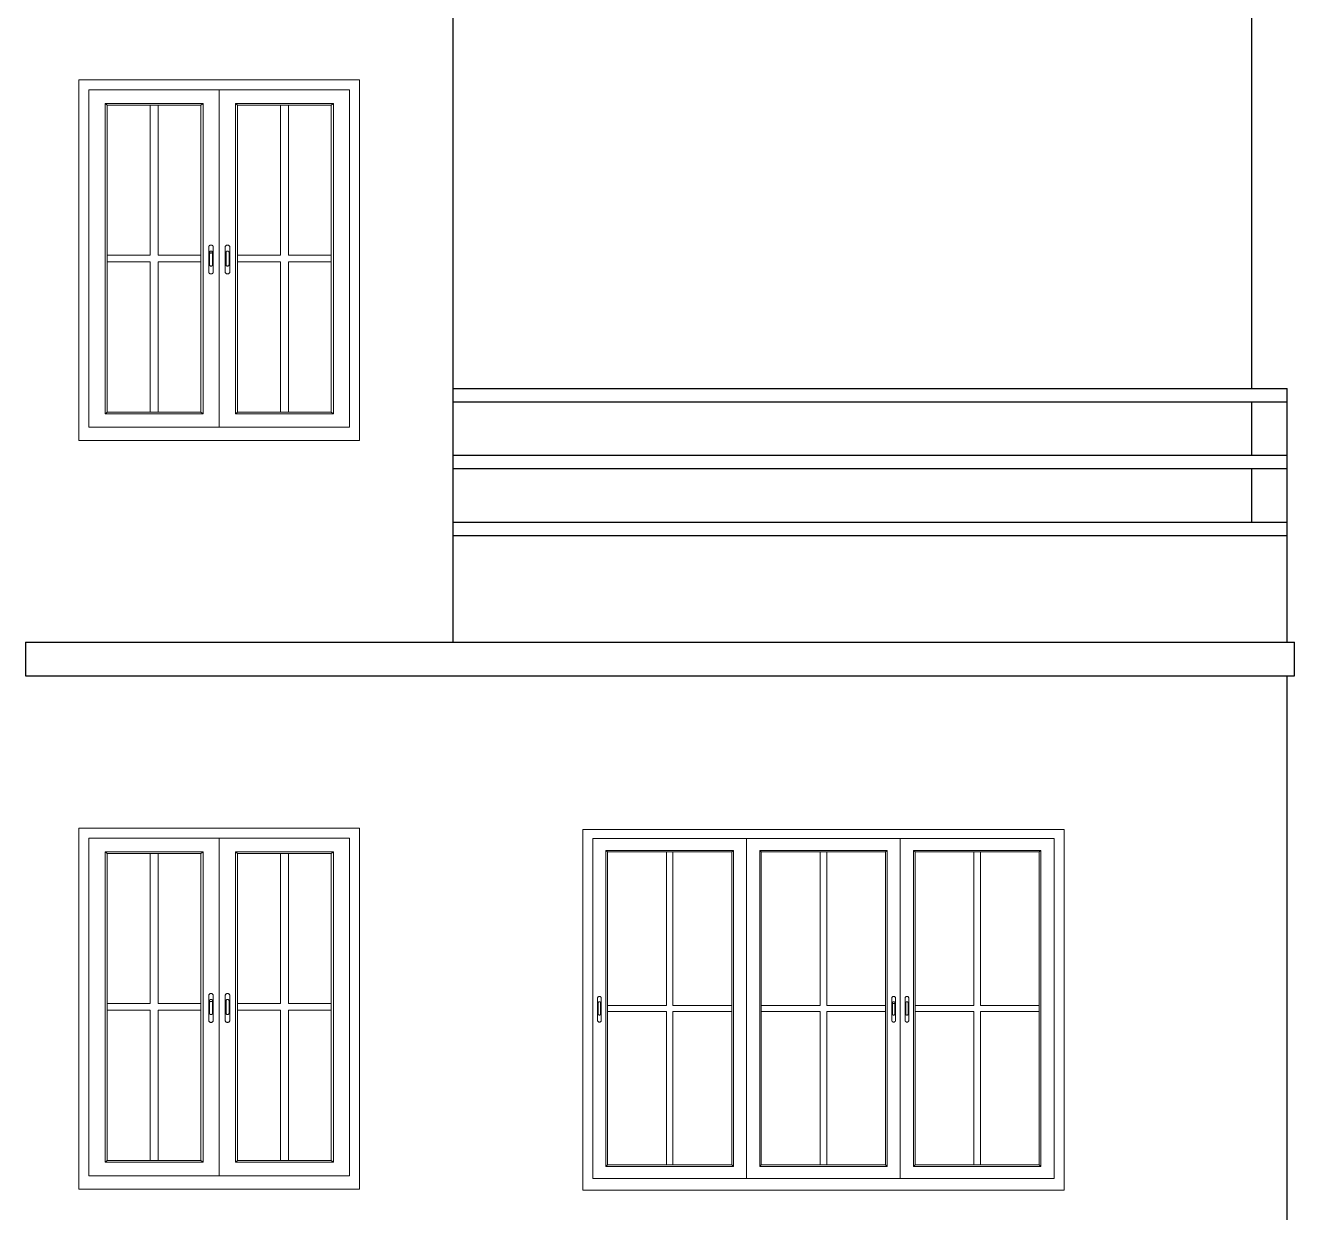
# Model space of a CAD drawing. Header units: inches. Extents: x -5142662 to -4941318, y -3361958 to -3160563.
# Drawn here: x -5005970.6 to -5005780.7, y -3262997.9 to -3262820.2 of the extents above; entities that cross this region are included whole.
import ezdxf

# ---------------------------------------------------------------- set-up
doc = ezdxf.new("R2010")
doc.units = ezdxf.units.IN
doc.header["$LTSCALE"] = 2
doc.header["$MEASUREMENT"] = 0
doc.layers.get('0').update_dxf_attribs({"linetype": 'CONTINUOUS'})
doc.layers.add('window', color=4, linetype='CONTINUOUS', lineweight=13)

msp = doc.modelspace()

# ---------------------------------------------------------------- linework, layer by layer
at = {"ltscale": 0.5}
for p, q in [((-5005906.59, -3262912.52), (-5005906.59, -3262805.52)), ((-5005787.14, -3262874.52), (-5005787.14, -3262805.52)), ((-5005906.59, -3262874.52), (-5005781.85, -3262874.52)), ((-5005781.85, -3262912.52), (-5005781.85, -3262874.52)), ((-5005906.59, -3262876.52), (-5005781.85, -3262876.52)), ((-5005787.14, -3262884.52), (-5005787.14, -3262876.52)), ((-5005906.59, -3262884.52), (-5005781.85, -3262884.52)), ((-5005906.59, -3262886.52), (-5005781.85, -3262886.52)), ((-5005787.14, -3262894.52), (-5005787.14, -3262886.52)), ((-5005906.59, -3262894.52), (-5005781.85, -3262894.52)), ((-5005906.59, -3262896.52), (-5005781.85, -3262896.52)), ((-5005970.59, -3262912.52), (-5005780.74, -3262912.52)), ((-5005970.59, -3262912.52), (-5005970.59, -3262917.52)), ((-5005780.74, -3262917.52), (-5005780.74, -3262912.52)), ((-5005970.59, -3262917.52), (-5005780.74, -3262917.52)), ((-5005781.85, -3263024.52), (-5005781.85, -3262917.52))]:
    msp.add_line(p, q, dxfattribs=at)
at = {"layer": 'window'}
for p, q in [((-5005962.59, -3262882.34), (-5005962.59, -3262828.34)), ((-5005962.59, -3262828.34), (-5005920.59, -3262828.34)), ((-5005920.59, -3262828.52), (-5005920.59, -3262828.34)), ((-5005920.59, -3262882.34), (-5005920.59, -3262828.34)), ((-5005961.09, -3262880.34), (-5005961.09, -3262829.84)), ((-5005961.09, -3262829.84), (-5005922.09, -3262829.84)), ((-5005941.59, -3262829.84), (-5005941.59, -3262880.34)), ((-5005922.09, -3262829.84), (-5005922.09, -3262880.34)), ((-5005944.02, -3262831.86), (-5005958.66, -3262831.86)), ((-5005958.66, -3262831.86), (-5005958.66, -3262878.31)), ((-5005958.35, -3262832.11), (-5005958.66, -3262831.86)), ((-5005958.35, -3262832.11), (-5005958.35, -3262878.06)), ((-5005958.35, -3262832.11), (-5005944.33, -3262832.11)), ((-5005951.95, -3262832.11), (-5005951.95, -3262854.58)), ((-5005950.73, -3262832.11), (-5005950.73, -3262854.58)), ((-5005944.33, -3262832.11), (-5005944.02, -3262831.86)), ((-5005944.33, -3262878.06), (-5005944.33, -3262832.11)), ((-5005944.02, -3262878.31), (-5005944.02, -3262831.86)), ((-5005939.16, -3262878.31), (-5005939.16, -3262831.86)), ((-5005939.16, -3262831.86), (-5005924.52, -3262831.86)), ((-5005938.85, -3262832.11), (-5005939.16, -3262831.86)), ((-5005938.85, -3262878.06), (-5005938.85, -3262832.11)), ((-5005924.83, -3262832.11), (-5005938.85, -3262832.11)), ((-5005932.45, -3262832.11), (-5005932.45, -3262854.58)), ((-5005931.23, -3262832.11), (-5005931.23, -3262854.58)), ((-5005924.83, -3262832.11), (-5005924.52, -3262831.86)), ((-5005924.83, -3262832.11), (-5005924.83, -3262878.06)), ((-5005924.52, -3262831.86), (-5005924.52, -3262878.31)), ((-5005943.15, -3262853.29), (-5005943.16, -3262853.32)), ((-5005943.16, -3262853.32), (-5005943.16, -3262857.14)), ((-5005943.14, -3262853.25), (-5005943.15, -3262853.29)), ((-5005943.12, -3262853.21), (-5005943.14, -3262853.25)), ((-5005943.1, -3262853.18), (-5005943.12, -3262853.21)), ((-5005943.06, -3262853.15), (-5005943.1, -3262853.18)), ((-5005943.02, -3262853.12), (-5005943.06, -3262853.15)), ((-5005942.98, -3262853.1), (-5005943.02, -3262853.12)), ((-5005943.02, -3262854.06), (-5005943.01, -3262854.03)), ((-5005943.01, -3262854.03), (-5005942.98, -3262854.01)), ((-5005942.93, -3262853.09), (-5005942.98, -3262853.1)), ((-5005942.98, -3262854.01), (-5005942.96, -3262854)), ((-5005942.96, -3262854), (-5005942.93, -3262853.98)), ((-5005942.88, -3262853.08), (-5005942.93, -3262853.09)), ((-5005942.93, -3262853.98), (-5005942.89, -3262853.97)), ((-5005942.89, -3262853.97), (-5005942.86, -3262853.97)), ((-5005942.82, -3262853.08), (-5005942.88, -3262853.08)), ((-5005942.86, -3262853.97), (-5005942.82, -3262853.97)), ((-5005942.77, -3262853.08), (-5005942.82, -3262853.08)), ((-5005942.82, -3262853.97), (-5005942.79, -3262853.97)), ((-5005942.79, -3262853.97), (-5005942.75, -3262853.97)), ((-5005942.72, -3262853.09), (-5005942.77, -3262853.08)), ((-5005942.75, -3262853.97), (-5005942.72, -3262853.98)), ((-5005942.67, -3262853.1), (-5005942.72, -3262853.09)), ((-5005942.72, -3262853.98), (-5005942.69, -3262854)), ((-5005942.69, -3262854), (-5005942.67, -3262854.01)), ((-5005942.63, -3262853.12), (-5005942.67, -3262853.1)), ((-5005942.67, -3262854.01), (-5005942.64, -3262854.03)), ((-5005942.64, -3262854.03), (-5005942.62, -3262854.06)), ((-5005942.59, -3262853.15), (-5005942.63, -3262853.12)), ((-5005942.55, -3262853.18), (-5005942.59, -3262853.15)), ((-5005942.53, -3262853.21), (-5005942.55, -3262853.18)), ((-5005942.51, -3262853.25), (-5005942.53, -3262853.21)), ((-5005942.49, -3262853.29), (-5005942.51, -3262853.25)), ((-5005942.49, -3262853.32), (-5005942.51, -3262853.25)), ((-5005942.49, -3262853.32), (-5005942.49, -3262853.29)), ((-5005942.49, -3262857.14), (-5005942.49, -3262853.32)), ((-5005940.69, -3262853.29), (-5005940.68, -3262853.25)), ((-5005940.69, -3262853.32), (-5005940.68, -3262853.25)), ((-5005940.69, -3262853.32), (-5005940.69, -3262853.29)), ((-5005940.69, -3262857.14), (-5005940.69, -3262853.32)), ((-5005940.68, -3262853.25), (-5005940.66, -3262853.21)), ((-5005940.66, -3262853.21), (-5005940.63, -3262853.18)), ((-5005940.59, -3262853.15), (-5005940.63, -3262853.18)), ((-5005940.55, -3262853.12), (-5005940.59, -3262853.15)), ((-5005940.54, -3262854.03), (-5005940.56, -3262854.06)), ((-5005940.55, -3262853.12), (-5005940.51, -3262853.1)), ((-5005940.52, -3262854.01), (-5005940.54, -3262854.03)), ((-5005940.49, -3262854), (-5005940.52, -3262854.01)), ((-5005940.46, -3262853.09), (-5005940.51, -3262853.1)), ((-5005940.46, -3262853.98), (-5005940.49, -3262854)), ((-5005940.41, -3262853.08), (-5005940.46, -3262853.09)), ((-5005940.43, -3262853.97), (-5005940.46, -3262853.98)), ((-5005940.39, -3262853.97), (-5005940.43, -3262853.97)), ((-5005940.36, -3262853.08), (-5005940.41, -3262853.08)), ((-5005940.36, -3262853.97), (-5005940.39, -3262853.97)), ((-5005940.3, -3262853.08), (-5005940.36, -3262853.08)), ((-5005940.32, -3262853.97), (-5005940.36, -3262853.97)), ((-5005940.29, -3262853.97), (-5005940.32, -3262853.97)), ((-5005940.3, -3262853.08), (-5005940.25, -3262853.09)), ((-5005940.26, -3262853.98), (-5005940.29, -3262853.97)), ((-5005940.23, -3262854), (-5005940.26, -3262853.98)), ((-5005940.25, -3262853.09), (-5005940.21, -3262853.1)), ((-5005940.2, -3262854.01), (-5005940.23, -3262854)), ((-5005940.21, -3262853.1), (-5005940.16, -3262853.12)), ((-5005940.18, -3262854.03), (-5005940.2, -3262854.01)), ((-5005940.16, -3262854.06), (-5005940.18, -3262854.03)), ((-5005940.16, -3262853.12), (-5005940.12, -3262853.15)), ((-5005940.12, -3262853.15), (-5005940.09, -3262853.18)), ((-5005940.06, -3262853.21), (-5005940.09, -3262853.18)), ((-5005940.04, -3262853.25), (-5005940.06, -3262853.21)), ((-5005940.03, -3262853.29), (-5005940.04, -3262853.25)), ((-5005940.03, -3262853.29), (-5005940.02, -3262853.32)), ((-5005940.02, -3262853.32), (-5005940.02, -3262857.14)), ((-5005951.95, -3262854.58), (-5005958.35, -3262854.58)), ((-5005951.95, -3262855.59), (-5005958.35, -3262855.59)), ((-5005951.95, -3262855.59), (-5005951.95, -3262878.06)), ((-5005944.33, -3262854.58), (-5005950.73, -3262854.58)), ((-5005950.73, -3262855.59), (-5005950.73, -3262878.06)), ((-5005944.33, -3262855.59), (-5005950.73, -3262855.59)), ((-5005943.05, -3262854.11), (-5005943.04, -3262854.08)), ((-5005943.05, -3262854.13), (-5005943.05, -3262854.11)), ((-5005943.05, -3262854.41), (-5005943.05, -3262854.13)), ((-5005943.05, -3262854.39), (-5005943.04, -3262854.36)), ((-5005943.05, -3262854.41), (-5005943.05, -3262854.39)), ((-5005943.05, -3262856.05), (-5005943.05, -3262854.41)), ((-5005943.04, -3262854.08), (-5005943.02, -3262854.06)), ((-5005943.04, -3262854.36), (-5005943.02, -3262854.34)), ((-5005943.02, -3262854.34), (-5005943.01, -3262854.31)), ((-5005943.01, -3262854.31), (-5005942.98, -3262854.29)), ((-5005942.98, -3262854.29), (-5005942.96, -3262854.28)), ((-5005942.96, -3262854.28), (-5005942.93, -3262854.26)), ((-5005942.93, -3262854.26), (-5005942.89, -3262854.25)), ((-5005942.89, -3262854.25), (-5005942.86, -3262854.25)), ((-5005942.86, -3262854.25), (-5005942.82, -3262854.25)), ((-5005942.82, -3262854.25), (-5005942.79, -3262854.25)), ((-5005942.79, -3262854.25), (-5005942.75, -3262854.25)), ((-5005942.75, -3262854.25), (-5005942.72, -3262854.26)), ((-5005942.72, -3262854.26), (-5005942.69, -3262854.28)), ((-5005942.69, -3262854.28), (-5005942.67, -3262854.29)), ((-5005942.67, -3262854.29), (-5005942.64, -3262854.31)), ((-5005942.64, -3262854.31), (-5005942.62, -3262854.34)), ((-5005942.62, -3262854.06), (-5005942.61, -3262854.08)), ((-5005942.62, -3262854.34), (-5005942.61, -3262854.36)), ((-5005942.61, -3262854.08), (-5005942.6, -3262854.11)), ((-5005942.61, -3262854.36), (-5005942.6, -3262854.39)), ((-5005942.6, -3262854.11), (-5005942.6, -3262854.13)), ((-5005942.6, -3262856.05), (-5005942.6, -3262854.13)), ((-5005942.6, -3262854.39), (-5005942.6, -3262854.41)), ((-5005940.57, -3262854.08), (-5005940.58, -3262854.11)), ((-5005940.58, -3262854.11), (-5005940.58, -3262854.13)), ((-5005940.58, -3262854.13), (-5005940.58, -3262856.05)), ((-5005940.56, -3262854.06), (-5005940.57, -3262854.08)), ((-5005940.14, -3262854.08), (-5005940.16, -3262854.06)), ((-5005940.14, -3262854.11), (-5005940.14, -3262854.08)), ((-5005940.13, -3262854.13), (-5005940.14, -3262854.11)), ((-5005940.13, -3262856.05), (-5005940.13, -3262854.13)), ((-5005938.85, -3262854.58), (-5005932.45, -3262854.58)), ((-5005938.85, -3262855.59), (-5005932.45, -3262855.59)), ((-5005932.45, -3262855.59), (-5005932.45, -3262878.06)), ((-5005931.23, -3262854.58), (-5005924.83, -3262854.58)), ((-5005931.23, -3262855.59), (-5005924.83, -3262855.59)), ((-5005931.23, -3262855.59), (-5005931.23, -3262878.06)), ((-5005943.15, -3262857.18), (-5005943.16, -3262857.14)), ((-5005943.16, -3262857.14), (-5005943.14, -3262857.22)), ((-5005943.15, -3262857.18), (-5005943.14, -3262857.22)), ((-5005943.14, -3262857.22), (-5005943.12, -3262857.25)), ((-5005943.12, -3262857.25), (-5005943.1, -3262857.29)), ((-5005943.1, -3262857.29), (-5005943.06, -3262857.32)), ((-5005943.06, -3262857.32), (-5005943.02, -3262857.34)), ((-5005943.05, -3262856.05), (-5005943.05, -3262856.08)), ((-5005943.05, -3262856.08), (-5005943.04, -3262856.1)), ((-5005943.04, -3262856.1), (-5005943.02, -3262856.13)), ((-5005943.02, -3262856.13), (-5005943.01, -3262856.15)), ((-5005943.02, -3262857.34), (-5005942.98, -3262857.36)), ((-5005943.01, -3262856.15), (-5005942.98, -3262856.17)), ((-5005942.98, -3262856.17), (-5005942.96, -3262856.19)), ((-5005942.98, -3262857.36), (-5005942.93, -3262857.38)), ((-5005942.96, -3262856.19), (-5005942.93, -3262856.2)), ((-5005942.93, -3262856.2), (-5005942.89, -3262856.21)), ((-5005942.93, -3262857.38), (-5005942.88, -3262857.39)), ((-5005942.89, -3262856.21), (-5005942.86, -3262856.22)), ((-5005942.88, -3262857.39), (-5005942.82, -3262857.39)), ((-5005942.86, -3262856.22), (-5005942.82, -3262856.22)), ((-5005942.82, -3262856.22), (-5005942.79, -3262856.22)), ((-5005942.82, -3262857.39), (-5005942.77, -3262857.39)), ((-5005942.79, -3262856.22), (-5005942.75, -3262856.21)), ((-5005942.77, -3262857.39), (-5005942.72, -3262857.38)), ((-5005942.75, -3262856.21), (-5005942.72, -3262856.2)), ((-5005942.72, -3262856.2), (-5005942.69, -3262856.19)), ((-5005942.72, -3262857.38), (-5005942.67, -3262857.36)), ((-5005942.69, -3262856.19), (-5005942.67, -3262856.17)), ((-5005942.67, -3262856.17), (-5005942.64, -3262856.15)), ((-5005942.67, -3262857.36), (-5005942.63, -3262857.34)), ((-5005942.64, -3262856.15), (-5005942.62, -3262856.13)), ((-5005942.63, -3262857.34), (-5005942.59, -3262857.32)), ((-5005942.62, -3262856.13), (-5005942.61, -3262856.1)), ((-5005942.61, -3262856.1), (-5005942.6, -3262856.08)), ((-5005942.6, -3262856.08), (-5005942.6, -3262856.05)), ((-5005942.59, -3262857.32), (-5005942.55, -3262857.29)), ((-5005942.55, -3262857.29), (-5005942.53, -3262857.25)), ((-5005942.53, -3262857.25), (-5005942.51, -3262857.22)), ((-5005942.51, -3262857.22), (-5005942.49, -3262857.18)), ((-5005942.49, -3262857.18), (-5005942.49, -3262857.14)), ((-5005940.69, -3262857.18), (-5005940.69, -3262857.14)), ((-5005940.68, -3262857.22), (-5005940.69, -3262857.18)), ((-5005940.68, -3262857.22), (-5005940.66, -3262857.25)), ((-5005940.66, -3262857.25), (-5005940.63, -3262857.29)), ((-5005940.63, -3262857.29), (-5005940.59, -3262857.32)), ((-5005940.55, -3262857.34), (-5005940.59, -3262857.32)), ((-5005940.58, -3262856.08), (-5005940.58, -3262856.05)), ((-5005940.57, -3262856.1), (-5005940.58, -3262856.08)), ((-5005940.56, -3262856.13), (-5005940.57, -3262856.1)), ((-5005940.54, -3262856.15), (-5005940.56, -3262856.13)), ((-5005940.51, -3262857.36), (-5005940.55, -3262857.34)), ((-5005940.52, -3262856.17), (-5005940.54, -3262856.15)), ((-5005940.49, -3262856.19), (-5005940.52, -3262856.17)), ((-5005940.51, -3262857.36), (-5005940.46, -3262857.38)), ((-5005940.46, -3262856.2), (-5005940.49, -3262856.19)), ((-5005940.43, -3262856.21), (-5005940.46, -3262856.2)), ((-5005940.41, -3262857.39), (-5005940.46, -3262857.38)), ((-5005940.39, -3262856.22), (-5005940.43, -3262856.21)), ((-5005940.36, -3262857.39), (-5005940.41, -3262857.39)), ((-5005940.36, -3262856.22), (-5005940.39, -3262856.22)), ((-5005940.32, -3262856.22), (-5005940.36, -3262856.22)), ((-5005940.36, -3262857.39), (-5005940.3, -3262857.39)), ((-5005940.29, -3262856.21), (-5005940.32, -3262856.22)), ((-5005940.3, -3262857.39), (-5005940.25, -3262857.38)), ((-5005940.26, -3262856.2), (-5005940.29, -3262856.21)), ((-5005940.23, -3262856.19), (-5005940.26, -3262856.2)), ((-5005940.21, -3262857.36), (-5005940.25, -3262857.38)), ((-5005940.2, -3262856.17), (-5005940.23, -3262856.19)), ((-5005940.16, -3262857.34), (-5005940.21, -3262857.36)), ((-5005940.18, -3262856.15), (-5005940.2, -3262856.17)), ((-5005940.16, -3262856.13), (-5005940.18, -3262856.15)), ((-5005940.14, -3262856.1), (-5005940.16, -3262856.13)), ((-5005940.16, -3262857.34), (-5005940.12, -3262857.32)), ((-5005940.13, -3262856.05), (-5005940.14, -3262856.08)), ((-5005940.14, -3262856.08), (-5005940.14, -3262856.1)), ((-5005940.12, -3262857.32), (-5005940.09, -3262857.29)), ((-5005940.09, -3262857.29), (-5005940.06, -3262857.25)), ((-5005940.04, -3262857.22), (-5005940.06, -3262857.25)), ((-5005940.02, -3262857.14), (-5005940.04, -3262857.22)), ((-5005940.03, -3262857.18), (-5005940.04, -3262857.22)), ((-5005940.03, -3262857.18), (-5005940.02, -3262857.14)), ((-5005958.35, -3262878.06), (-5005958.66, -3262878.31)), ((-5005958.66, -3262878.31), (-5005944.02, -3262878.31)), ((-5005958.35, -3262878.06), (-5005944.33, -3262878.06)), ((-5005944.02, -3262878.31), (-5005944.33, -3262878.06)), ((-5005939.16, -3262878.31), (-5005938.85, -3262878.06)), ((-5005924.52, -3262878.31), (-5005939.16, -3262878.31)), ((-5005924.83, -3262878.06), (-5005938.85, -3262878.06)), ((-5005924.52, -3262878.31), (-5005924.83, -3262878.06)), ((-5005922.09, -3262880.34), (-5005961.09, -3262880.34)), ((-5005962.59, -3262882.34), (-5005920.59, -3262882.34)), ((-5005962.59, -3262994.34), (-5005962.59, -3262940.34)), ((-5005962.59, -3262940.34), (-5005920.59, -3262940.34)), ((-5005920.59, -3262940.52), (-5005920.59, -3262940.34)), ((-5005920.59, -3262994.34), (-5005920.59, -3262940.34)), ((-5005887.22, -3262994.52), (-5005887.22, -3262940.52)), ((-5005815.22, -3262940.52), (-5005887.22, -3262940.52)), ((-5005815.22, -3262994.52), (-5005815.22, -3262940.52)), ((-5005961.09, -3262992.34), (-5005961.09, -3262941.84)), ((-5005961.09, -3262941.84), (-5005922.09, -3262941.84)), ((-5005941.59, -3262941.84), (-5005941.59, -3262992.34)), ((-5005922.09, -3262941.84), (-5005922.09, -3262992.34)), ((-5005885.72, -3262992.75), (-5005885.72, -3262941.86)), ((-5005816.72, -3262941.86), (-5005885.72, -3262941.86)), ((-5005862.72, -3262941.86), (-5005862.72, -3262992.75)), ((-5005839.72, -3262941.86), (-5005839.72, -3262992.75)), ((-5005816.72, -3262941.86), (-5005816.72, -3262992.75)), ((-5005944.02, -3262943.86), (-5005958.66, -3262943.86)), ((-5005958.66, -3262943.86), (-5005958.66, -3262990.31)), ((-5005958.35, -3262944.11), (-5005958.66, -3262943.86)), ((-5005958.35, -3262944.11), (-5005958.35, -3262990.06)), ((-5005958.35, -3262944.11), (-5005944.33, -3262944.11)), ((-5005951.95, -3262944.11), (-5005951.95, -3262966.58)), ((-5005950.73, -3262944.11), (-5005950.73, -3262966.58)), ((-5005944.33, -3262944.11), (-5005944.02, -3262943.86)), ((-5005944.33, -3262990.06), (-5005944.33, -3262944.11)), ((-5005944.02, -3262990.31), (-5005944.02, -3262943.86)), ((-5005939.16, -3262990.31), (-5005939.16, -3262943.86)), ((-5005939.16, -3262943.86), (-5005924.52, -3262943.86)), ((-5005938.85, -3262944.11), (-5005939.16, -3262943.86)), ((-5005938.85, -3262990.06), (-5005938.85, -3262944.11)), ((-5005924.83, -3262944.11), (-5005938.85, -3262944.11)), ((-5005932.45, -3262944.11), (-5005932.45, -3262966.58)), ((-5005931.23, -3262944.11), (-5005931.23, -3262966.58)), ((-5005924.83, -3262944.11), (-5005924.52, -3262943.86)), ((-5005924.83, -3262944.11), (-5005924.83, -3262990.06)), ((-5005924.52, -3262943.86), (-5005924.52, -3262990.31)), ((-5005883.75, -3262990.95), (-5005883.75, -3262943.65)), ((-5005883.75, -3262943.65), (-5005864.68, -3262943.65)), ((-5005883.51, -3262943.88), (-5005883.75, -3262943.65)), ((-5005883.51, -3262990.72), (-5005883.51, -3262943.88)), ((-5005864.93, -3262943.88), (-5005883.51, -3262943.88)), ((-5005874.71, -3262943.88), (-5005874.71, -3262966.85)), ((-5005873.73, -3262943.88), (-5005873.73, -3262966.85)), ((-5005864.93, -3262943.88), (-5005864.68, -3262943.65)), ((-5005864.93, -3262943.88), (-5005864.93, -3262990.72)), ((-5005864.68, -3262943.65), (-5005864.68, -3262990.95)), ((-5005841.68, -3262943.65), (-5005860.75, -3262943.65)), ((-5005860.75, -3262943.65), (-5005860.75, -3262990.95)), ((-5005860.51, -3262943.88), (-5005860.75, -3262943.65)), ((-5005860.51, -3262943.88), (-5005860.51, -3262990.72)), ((-5005860.51, -3262943.88), (-5005841.93, -3262943.88)), ((-5005851.71, -3262943.88), (-5005851.71, -3262966.85)), ((-5005850.73, -3262943.88), (-5005850.73, -3262966.85)), ((-5005841.93, -3262943.88), (-5005841.68, -3262943.65)), ((-5005841.93, -3262990.72), (-5005841.93, -3262943.88)), ((-5005841.68, -3262990.95), (-5005841.68, -3262943.65)), ((-5005837.75, -3262990.95), (-5005837.75, -3262943.65)), ((-5005837.75, -3262943.65), (-5005818.68, -3262943.65)), ((-5005837.51, -3262943.88), (-5005837.75, -3262943.65)), ((-5005837.51, -3262990.72), (-5005837.51, -3262943.88)), ((-5005818.93, -3262943.88), (-5005837.51, -3262943.88)), ((-5005828.71, -3262943.88), (-5005828.71, -3262966.85)), ((-5005827.73, -3262943.88), (-5005827.73, -3262966.85)), ((-5005818.93, -3262943.88), (-5005818.68, -3262943.65)), ((-5005818.93, -3262943.88), (-5005818.93, -3262990.72)), ((-5005818.68, -3262943.65), (-5005818.68, -3262990.95)), ((-5005943.15, -3262965.29), (-5005943.16, -3262965.32)), ((-5005943.16, -3262965.32), (-5005943.16, -3262969.14)), ((-5005943.14, -3262965.25), (-5005943.15, -3262965.29)), ((-5005943.12, -3262965.21), (-5005943.14, -3262965.25)), ((-5005943.1, -3262965.18), (-5005943.12, -3262965.21)), ((-5005943.06, -3262965.15), (-5005943.1, -3262965.18)), ((-5005943.02, -3262965.12), (-5005943.06, -3262965.15)), ((-5005942.98, -3262965.1), (-5005943.02, -3262965.12)), ((-5005943.02, -3262966.06), (-5005943.01, -3262966.03)), ((-5005943.01, -3262966.03), (-5005942.98, -3262966.01)), ((-5005942.93, -3262965.09), (-5005942.98, -3262965.1)), ((-5005942.98, -3262966.01), (-5005942.96, -3262966)), ((-5005942.96, -3262966), (-5005942.93, -3262965.98)), ((-5005942.88, -3262965.08), (-5005942.93, -3262965.09)), ((-5005942.93, -3262965.98), (-5005942.89, -3262965.97)), ((-5005942.89, -3262965.97), (-5005942.86, -3262965.97)), ((-5005942.82, -3262965.08), (-5005942.88, -3262965.08)), ((-5005942.86, -3262965.97), (-5005942.82, -3262965.97)), ((-5005942.77, -3262965.08), (-5005942.82, -3262965.08)), ((-5005942.82, -3262965.97), (-5005942.79, -3262965.97)), ((-5005942.79, -3262965.97), (-5005942.75, -3262965.97)), ((-5005942.72, -3262965.09), (-5005942.77, -3262965.08)), ((-5005942.75, -3262965.97), (-5005942.72, -3262965.98)), ((-5005942.67, -3262965.1), (-5005942.72, -3262965.09)), ((-5005942.72, -3262965.98), (-5005942.69, -3262966)), ((-5005942.69, -3262966), (-5005942.67, -3262966.01)), ((-5005942.63, -3262965.12), (-5005942.67, -3262965.1)), ((-5005942.67, -3262966.01), (-5005942.64, -3262966.03)), ((-5005942.64, -3262966.03), (-5005942.62, -3262966.06)), ((-5005942.59, -3262965.15), (-5005942.63, -3262965.12)), ((-5005942.55, -3262965.18), (-5005942.59, -3262965.15)), ((-5005942.53, -3262965.21), (-5005942.55, -3262965.18)), ((-5005942.51, -3262965.25), (-5005942.53, -3262965.21)), ((-5005942.49, -3262965.29), (-5005942.51, -3262965.25)), ((-5005942.49, -3262965.32), (-5005942.51, -3262965.25)), ((-5005942.49, -3262965.32), (-5005942.49, -3262965.29)), ((-5005942.49, -3262969.14), (-5005942.49, -3262965.32)), ((-5005940.69, -3262965.29), (-5005940.68, -3262965.25)), ((-5005940.69, -3262965.32), (-5005940.68, -3262965.25)), ((-5005940.69, -3262965.32), (-5005940.69, -3262965.29)), ((-5005940.69, -3262969.14), (-5005940.69, -3262965.32)), ((-5005940.68, -3262965.25), (-5005940.66, -3262965.21)), ((-5005940.66, -3262965.21), (-5005940.63, -3262965.18)), ((-5005940.59, -3262965.15), (-5005940.63, -3262965.18)), ((-5005940.55, -3262965.12), (-5005940.59, -3262965.15)), ((-5005940.54, -3262966.03), (-5005940.56, -3262966.06)), ((-5005940.55, -3262965.12), (-5005940.51, -3262965.1)), ((-5005940.52, -3262966.01), (-5005940.54, -3262966.03)), ((-5005940.49, -3262966), (-5005940.52, -3262966.01)), ((-5005940.46, -3262965.09), (-5005940.51, -3262965.1)), ((-5005940.46, -3262965.98), (-5005940.49, -3262966)), ((-5005940.41, -3262965.08), (-5005940.46, -3262965.09)), ((-5005940.43, -3262965.97), (-5005940.46, -3262965.98)), ((-5005940.39, -3262965.97), (-5005940.43, -3262965.97)), ((-5005940.36, -3262965.08), (-5005940.41, -3262965.08)), ((-5005940.36, -3262965.97), (-5005940.39, -3262965.97)), ((-5005940.3, -3262965.08), (-5005940.36, -3262965.08)), ((-5005940.32, -3262965.97), (-5005940.36, -3262965.97)), ((-5005940.29, -3262965.97), (-5005940.32, -3262965.97)), ((-5005940.3, -3262965.08), (-5005940.25, -3262965.09)), ((-5005940.26, -3262965.98), (-5005940.29, -3262965.97)), ((-5005940.23, -3262966), (-5005940.26, -3262965.98)), ((-5005940.25, -3262965.09), (-5005940.21, -3262965.1)), ((-5005940.2, -3262966.01), (-5005940.23, -3262966)), ((-5005940.21, -3262965.1), (-5005940.16, -3262965.12)), ((-5005940.18, -3262966.03), (-5005940.2, -3262966.01)), ((-5005940.16, -3262966.06), (-5005940.18, -3262966.03)), ((-5005940.16, -3262965.12), (-5005940.12, -3262965.15)), ((-5005940.12, -3262965.15), (-5005940.09, -3262965.18)), ((-5005940.06, -3262965.21), (-5005940.09, -3262965.18)), ((-5005940.04, -3262965.25), (-5005940.06, -3262965.21)), ((-5005940.03, -3262965.29), (-5005940.04, -3262965.25)), ((-5005940.03, -3262965.29), (-5005940.02, -3262965.32)), ((-5005940.02, -3262965.32), (-5005940.02, -3262969.14)), ((-5005884.99, -3262965.7), (-5005884.98, -3262965.67)), ((-5005884.99, -3262965.73), (-5005884.98, -3262965.67)), ((-5005884.99, -3262965.73), (-5005884.99, -3262965.7)), ((-5005884.99, -3262969.12), (-5005884.99, -3262965.73)), ((-5005884.98, -3262965.67), (-5005884.96, -3262965.63)), ((-5005884.96, -3262965.63), (-5005884.94, -3262965.6)), ((-5005884.91, -3262965.58), (-5005884.94, -3262965.6)), ((-5005884.88, -3262965.55), (-5005884.91, -3262965.58)), ((-5005884.88, -3262965.55), (-5005884.85, -3262965.54)), ((-5005884.81, -3262965.52), (-5005884.85, -3262965.54)), ((-5005884.77, -3262965.52), (-5005884.81, -3262965.52)), ((-5005884.72, -3262965.51), (-5005884.77, -3262965.52)), ((-5005884.68, -3262965.52), (-5005884.72, -3262965.51)), ((-5005884.68, -3262965.52), (-5005884.64, -3262965.52)), ((-5005884.64, -3262965.52), (-5005884.6, -3262965.54)), ((-5005884.6, -3262965.54), (-5005884.56, -3262965.55)), ((-5005884.56, -3262965.55), (-5005884.53, -3262965.58)), ((-5005884.53, -3262965.58), (-5005884.5, -3262965.6)), ((-5005884.48, -3262965.63), (-5005884.5, -3262965.6)), ((-5005884.47, -3262965.67), (-5005884.48, -3262965.63)), ((-5005884.46, -3262965.7), (-5005884.47, -3262965.67)), ((-5005884.46, -3262965.7), (-5005884.45, -3262965.73)), ((-5005884.45, -3262965.73), (-5005884.45, -3262969.12)), ((-5005840.97, -3262965.67), (-5005840.98, -3262965.7)), ((-5005840.98, -3262965.7), (-5005840.98, -3262965.73)), ((-5005840.98, -3262965.73), (-5005840.98, -3262969.12)), ((-5005840.95, -3262965.63), (-5005840.97, -3262965.67)), ((-5005840.93, -3262965.6), (-5005840.95, -3262965.63)), ((-5005840.91, -3262965.58), (-5005840.93, -3262965.6)), ((-5005840.87, -3262965.55), (-5005840.91, -3262965.58)), ((-5005840.84, -3262965.54), (-5005840.87, -3262965.55)), ((-5005840.8, -3262965.52), (-5005840.84, -3262965.54)), ((-5005840.76, -3262965.52), (-5005840.8, -3262965.52)), ((-5005840.71, -3262965.51), (-5005840.76, -3262965.52)), ((-5005840.67, -3262965.52), (-5005840.71, -3262965.51)), ((-5005840.63, -3262965.52), (-5005840.67, -3262965.52)), ((-5005840.59, -3262965.54), (-5005840.63, -3262965.52)), ((-5005840.56, -3262965.55), (-5005840.59, -3262965.54)), ((-5005840.52, -3262965.58), (-5005840.56, -3262965.55)), ((-5005840.5, -3262965.6), (-5005840.52, -3262965.58)), ((-5005840.47, -3262965.63), (-5005840.5, -3262965.6)), ((-5005840.46, -3262965.67), (-5005840.47, -3262965.63)), ((-5005840.45, -3262965.7), (-5005840.46, -3262965.67)), ((-5005840.44, -3262965.73), (-5005840.46, -3262965.67)), ((-5005840.44, -3262965.73), (-5005840.45, -3262965.7)), ((-5005840.44, -3262969.12), (-5005840.44, -3262965.73)), ((-5005838.99, -3262965.7), (-5005838.98, -3262965.67)), ((-5005838.99, -3262965.73), (-5005838.98, -3262965.67)), ((-5005838.99, -3262965.73), (-5005838.99, -3262965.7)), ((-5005838.99, -3262969.12), (-5005838.99, -3262965.73)), ((-5005838.98, -3262965.67), (-5005838.96, -3262965.63)), ((-5005838.96, -3262965.63), (-5005838.94, -3262965.6)), ((-5005838.91, -3262965.58), (-5005838.94, -3262965.6)), ((-5005838.88, -3262965.55), (-5005838.91, -3262965.58)), ((-5005838.88, -3262965.55), (-5005838.85, -3262965.54)), ((-5005838.81, -3262965.52), (-5005838.85, -3262965.54)), ((-5005838.77, -3262965.52), (-5005838.81, -3262965.52)), ((-5005838.72, -3262965.51), (-5005838.77, -3262965.52)), ((-5005838.68, -3262965.52), (-5005838.72, -3262965.51)), ((-5005838.68, -3262965.52), (-5005838.64, -3262965.52)), ((-5005838.64, -3262965.52), (-5005838.6, -3262965.54)), ((-5005838.6, -3262965.54), (-5005838.56, -3262965.55)), ((-5005838.56, -3262965.55), (-5005838.53, -3262965.58)), ((-5005838.53, -3262965.58), (-5005838.5, -3262965.6)), ((-5005838.48, -3262965.63), (-5005838.5, -3262965.6)), ((-5005838.47, -3262965.67), (-5005838.48, -3262965.63)), ((-5005838.46, -3262965.7), (-5005838.47, -3262965.67)), ((-5005838.46, -3262965.7), (-5005838.45, -3262965.73)), ((-5005838.45, -3262965.73), (-5005838.45, -3262969.12)), ((-5005951.95, -3262966.58), (-5005958.35, -3262966.58)), ((-5005951.95, -3262967.59), (-5005958.35, -3262967.59)), ((-5005951.95, -3262967.59), (-5005951.95, -3262990.06)), ((-5005944.33, -3262966.58), (-5005950.73, -3262966.58)), ((-5005950.73, -3262967.59), (-5005950.73, -3262990.06)), ((-5005944.33, -3262967.59), (-5005950.73, -3262967.59)), ((-5005943.05, -3262966.11), (-5005943.04, -3262966.08)), ((-5005943.05, -3262966.13), (-5005943.05, -3262966.11)), ((-5005943.05, -3262966.41), (-5005943.05, -3262966.13)), ((-5005943.05, -3262966.39), (-5005943.04, -3262966.36)), ((-5005943.05, -3262966.41), (-5005943.05, -3262966.39)), ((-5005943.05, -3262968.05), (-5005943.05, -3262966.41)), ((-5005943.04, -3262966.08), (-5005943.02, -3262966.06)), ((-5005943.04, -3262966.36), (-5005943.02, -3262966.34)), ((-5005943.02, -3262966.34), (-5005943.01, -3262966.31)), ((-5005943.01, -3262966.31), (-5005942.98, -3262966.29)), ((-5005942.98, -3262966.29), (-5005942.96, -3262966.28)), ((-5005942.96, -3262966.28), (-5005942.93, -3262966.26)), ((-5005942.93, -3262966.26), (-5005942.89, -3262966.25)), ((-5005942.89, -3262966.25), (-5005942.86, -3262966.25)), ((-5005942.86, -3262966.25), (-5005942.82, -3262966.25)), ((-5005942.82, -3262966.25), (-5005942.79, -3262966.25)), ((-5005942.79, -3262966.25), (-5005942.75, -3262966.25)), ((-5005942.75, -3262966.25), (-5005942.72, -3262966.26)), ((-5005942.72, -3262966.26), (-5005942.69, -3262966.28)), ((-5005942.69, -3262966.28), (-5005942.67, -3262966.29)), ((-5005942.67, -3262966.29), (-5005942.64, -3262966.31)), ((-5005942.64, -3262966.31), (-5005942.62, -3262966.34)), ((-5005942.62, -3262966.06), (-5005942.61, -3262966.08)), ((-5005942.62, -3262966.34), (-5005942.61, -3262966.36)), ((-5005942.61, -3262966.08), (-5005942.6, -3262966.11)), ((-5005942.61, -3262966.36), (-5005942.6, -3262966.39)), ((-5005942.6, -3262966.11), (-5005942.6, -3262966.13)), ((-5005942.6, -3262968.05), (-5005942.6, -3262966.13)), ((-5005942.6, -3262966.39), (-5005942.6, -3262966.41)), ((-5005940.57, -3262966.08), (-5005940.58, -3262966.11)), ((-5005940.58, -3262966.11), (-5005940.58, -3262966.13)), ((-5005940.58, -3262966.13), (-5005940.58, -3262968.05)), ((-5005940.56, -3262966.06), (-5005940.57, -3262966.08)), ((-5005940.14, -3262966.08), (-5005940.16, -3262966.06)), ((-5005940.14, -3262966.11), (-5005940.14, -3262966.08)), ((-5005940.13, -3262966.13), (-5005940.14, -3262966.11)), ((-5005940.13, -3262968.05), (-5005940.13, -3262966.13)), ((-5005938.85, -3262966.58), (-5005932.45, -3262966.58)), ((-5005938.85, -3262967.59), (-5005932.45, -3262967.59)), ((-5005932.45, -3262967.59), (-5005932.45, -3262990.06)), ((-5005931.23, -3262966.58), (-5005924.83, -3262966.58)), ((-5005931.23, -3262967.59), (-5005924.83, -3262967.59)), ((-5005931.23, -3262967.59), (-5005931.23, -3262990.06)), ((-5005884.88, -3262966.38), (-5005884.9, -3262966.41)), ((-5005884.9, -3262966.41), (-5005884.9, -3262966.43)), ((-5005884.9, -3262966.43), (-5005884.9, -3262966.45)), ((-5005884.9, -3262966.45), (-5005884.9, -3262968.16)), ((-5005884.87, -3262966.36), (-5005884.88, -3262966.38)), ((-5005884.85, -3262966.35), (-5005884.87, -3262966.36)), ((-5005884.83, -3262966.33), (-5005884.85, -3262966.35)), ((-5005884.81, -3262966.32), (-5005884.83, -3262966.33)), ((-5005884.78, -3262966.31), (-5005884.81, -3262966.32)), ((-5005884.75, -3262966.31), (-5005884.78, -3262966.31)), ((-5005884.72, -3262966.3), (-5005884.75, -3262966.31)), ((-5005884.69, -3262966.31), (-5005884.72, -3262966.3)), ((-5005884.67, -3262966.31), (-5005884.69, -3262966.31)), ((-5005884.64, -3262966.32), (-5005884.67, -3262966.31)), ((-5005884.62, -3262966.33), (-5005884.64, -3262966.32)), ((-5005884.59, -3262966.35), (-5005884.62, -3262966.33)), ((-5005884.58, -3262966.36), (-5005884.59, -3262966.35)), ((-5005884.56, -3262966.38), (-5005884.58, -3262966.36)), ((-5005884.55, -3262966.41), (-5005884.56, -3262966.38)), ((-5005884.54, -3262966.43), (-5005884.55, -3262966.41)), ((-5005884.54, -3262966.45), (-5005884.54, -3262966.43)), ((-5005884.54, -3262968.16), (-5005884.54, -3262966.45)), ((-5005883.51, -3262966.85), (-5005874.71, -3262966.85)), ((-5005883.51, -3262967.75), (-5005874.71, -3262967.75)), ((-5005874.71, -3262967.75), (-5005874.71, -3262990.72)), ((-5005873.73, -3262966.85), (-5005864.93, -3262966.85)), ((-5005873.73, -3262967.75), (-5005864.93, -3262967.75)), ((-5005873.73, -3262967.75), (-5005873.73, -3262990.72)), ((-5005851.71, -3262966.85), (-5005860.51, -3262966.85)), ((-5005851.71, -3262967.75), (-5005860.51, -3262967.75)), ((-5005851.71, -3262967.75), (-5005851.71, -3262990.72)), ((-5005841.93, -3262966.85), (-5005850.73, -3262966.85)), ((-5005850.73, -3262967.75), (-5005850.73, -3262990.72)), ((-5005841.93, -3262967.75), (-5005850.73, -3262967.75)), ((-5005840.9, -3262966.45), (-5005840.89, -3262966.43)), ((-5005840.9, -3262966.7), (-5005840.9, -3262966.45)), ((-5005840.9, -3262966.7), (-5005840.89, -3262966.68)), ((-5005840.9, -3262968.16), (-5005840.9, -3262966.7)), ((-5005840.89, -3262966.41), (-5005840.88, -3262966.38)), ((-5005840.89, -3262966.43), (-5005840.89, -3262966.41)), ((-5005840.89, -3262966.65), (-5005840.88, -3262966.63)), ((-5005840.89, -3262966.68), (-5005840.89, -3262966.65)), ((-5005840.88, -3262966.38), (-5005840.86, -3262966.36)), ((-5005840.88, -3262966.63), (-5005840.86, -3262966.61)), ((-5005840.86, -3262966.36), (-5005840.84, -3262966.35)), ((-5005840.86, -3262966.61), (-5005840.84, -3262966.6)), ((-5005840.84, -3262966.35), (-5005840.82, -3262966.33)), ((-5005840.84, -3262966.6), (-5005840.82, -3262966.58)), ((-5005840.82, -3262966.33), (-5005840.8, -3262966.32)), ((-5005840.82, -3262966.58), (-5005840.8, -3262966.57)), ((-5005840.8, -3262966.32), (-5005840.77, -3262966.31)), ((-5005840.8, -3262966.57), (-5005840.77, -3262966.56)), ((-5005840.77, -3262966.31), (-5005840.74, -3262966.31)), ((-5005840.77, -3262966.56), (-5005840.74, -3262966.55)), ((-5005840.74, -3262966.31), (-5005840.71, -3262966.3)), ((-5005840.74, -3262966.55), (-5005840.71, -3262966.55)), ((-5005840.71, -3262966.3), (-5005840.69, -3262966.31)), ((-5005840.71, -3262966.55), (-5005840.69, -3262966.55)), ((-5005840.69, -3262966.31), (-5005840.66, -3262966.31)), ((-5005840.69, -3262966.55), (-5005840.66, -3262966.56)), ((-5005840.66, -3262966.31), (-5005840.63, -3262966.32)), ((-5005840.66, -3262966.56), (-5005840.63, -3262966.57)), ((-5005840.63, -3262966.32), (-5005840.61, -3262966.33)), ((-5005840.63, -3262966.57), (-5005840.61, -3262966.58)), ((-5005840.61, -3262966.33), (-5005840.59, -3262966.35)), ((-5005840.61, -3262966.58), (-5005840.59, -3262966.6)), ((-5005840.59, -3262966.35), (-5005840.57, -3262966.36)), ((-5005840.59, -3262966.6), (-5005840.57, -3262966.61)), ((-5005840.57, -3262966.36), (-5005840.55, -3262966.38)), ((-5005840.57, -3262966.61), (-5005840.55, -3262966.63)), ((-5005840.55, -3262966.38), (-5005840.54, -3262966.41)), ((-5005840.55, -3262966.63), (-5005840.54, -3262966.65)), ((-5005840.54, -3262966.41), (-5005840.53, -3262966.43)), ((-5005840.54, -3262966.65), (-5005840.53, -3262966.68)), ((-5005840.53, -3262966.43), (-5005840.53, -3262966.45)), ((-5005840.53, -3262968.16), (-5005840.53, -3262966.45)), ((-5005840.53, -3262966.68), (-5005840.53, -3262966.7)), ((-5005838.88, -3262966.38), (-5005838.9, -3262966.41)), ((-5005838.9, -3262966.41), (-5005838.9, -3262966.43)), ((-5005838.9, -3262966.43), (-5005838.9, -3262966.45)), ((-5005838.9, -3262966.45), (-5005838.9, -3262968.16)), ((-5005838.87, -3262966.36), (-5005838.88, -3262966.38)), ((-5005838.85, -3262966.35), (-5005838.87, -3262966.36)), ((-5005838.83, -3262966.33), (-5005838.85, -3262966.35)), ((-5005838.81, -3262966.32), (-5005838.83, -3262966.33)), ((-5005838.78, -3262966.31), (-5005838.81, -3262966.32)), ((-5005838.75, -3262966.31), (-5005838.78, -3262966.31)), ((-5005838.72, -3262966.3), (-5005838.75, -3262966.31)), ((-5005838.69, -3262966.31), (-5005838.72, -3262966.3)), ((-5005838.67, -3262966.31), (-5005838.69, -3262966.31)), ((-5005838.64, -3262966.32), (-5005838.67, -3262966.31)), ((-5005838.62, -3262966.33), (-5005838.64, -3262966.32)), ((-5005838.59, -3262966.35), (-5005838.62, -3262966.33)), ((-5005838.58, -3262966.36), (-5005838.59, -3262966.35)), ((-5005838.56, -3262966.38), (-5005838.58, -3262966.36)), ((-5005838.55, -3262966.41), (-5005838.56, -3262966.38)), ((-5005838.54, -3262966.43), (-5005838.55, -3262966.41)), ((-5005838.54, -3262966.45), (-5005838.54, -3262966.43)), ((-5005838.54, -3262968.16), (-5005838.54, -3262966.45)), ((-5005837.51, -3262966.85), (-5005828.71, -3262966.85)), ((-5005837.51, -3262967.75), (-5005828.71, -3262967.75)), ((-5005828.71, -3262967.75), (-5005828.71, -3262990.72)), ((-5005827.73, -3262966.85), (-5005818.93, -3262966.85)), ((-5005827.73, -3262967.75), (-5005818.93, -3262967.75)), ((-5005827.73, -3262967.75), (-5005827.73, -3262990.72)), ((-5005943.15, -3262969.18), (-5005943.16, -3262969.14)), ((-5005943.16, -3262969.14), (-5005943.14, -3262969.22)), ((-5005943.15, -3262969.18), (-5005943.14, -3262969.22)), ((-5005943.14, -3262969.22), (-5005943.12, -3262969.25)), ((-5005943.12, -3262969.25), (-5005943.1, -3262969.29)), ((-5005943.1, -3262969.29), (-5005943.06, -3262969.32)), ((-5005943.06, -3262969.32), (-5005943.02, -3262969.34)), ((-5005943.05, -3262968.05), (-5005943.05, -3262968.08)), ((-5005943.05, -3262968.08), (-5005943.04, -3262968.1)), ((-5005943.04, -3262968.1), (-5005943.02, -3262968.13)), ((-5005943.02, -3262968.13), (-5005943.01, -3262968.15)), ((-5005943.02, -3262969.34), (-5005942.98, -3262969.36)), ((-5005943.01, -3262968.15), (-5005942.98, -3262968.17)), ((-5005942.98, -3262968.17), (-5005942.96, -3262968.19)), ((-5005942.98, -3262969.36), (-5005942.93, -3262969.38)), ((-5005942.96, -3262968.19), (-5005942.93, -3262968.2)), ((-5005942.93, -3262968.2), (-5005942.89, -3262968.21)), ((-5005942.93, -3262969.38), (-5005942.88, -3262969.39)), ((-5005942.89, -3262968.21), (-5005942.86, -3262968.22)), ((-5005942.88, -3262969.39), (-5005942.82, -3262969.39)), ((-5005942.86, -3262968.22), (-5005942.82, -3262968.22)), ((-5005942.82, -3262968.22), (-5005942.79, -3262968.22)), ((-5005942.82, -3262969.39), (-5005942.77, -3262969.39)), ((-5005942.79, -3262968.22), (-5005942.75, -3262968.21)), ((-5005942.77, -3262969.39), (-5005942.72, -3262969.38)), ((-5005942.75, -3262968.21), (-5005942.72, -3262968.2)), ((-5005942.72, -3262968.2), (-5005942.69, -3262968.19)), ((-5005942.72, -3262969.38), (-5005942.67, -3262969.36)), ((-5005942.69, -3262968.19), (-5005942.67, -3262968.17)), ((-5005942.67, -3262968.17), (-5005942.64, -3262968.15)), ((-5005942.67, -3262969.36), (-5005942.63, -3262969.34)), ((-5005942.64, -3262968.15), (-5005942.62, -3262968.13)), ((-5005942.63, -3262969.34), (-5005942.59, -3262969.32)), ((-5005942.62, -3262968.13), (-5005942.61, -3262968.1)), ((-5005942.61, -3262968.1), (-5005942.6, -3262968.08)), ((-5005942.6, -3262968.08), (-5005942.6, -3262968.05)), ((-5005942.59, -3262969.32), (-5005942.55, -3262969.29)), ((-5005942.55, -3262969.29), (-5005942.53, -3262969.25)), ((-5005942.53, -3262969.25), (-5005942.51, -3262969.22)), ((-5005942.51, -3262969.22), (-5005942.49, -3262969.18)), ((-5005942.49, -3262969.18), (-5005942.49, -3262969.14)), ((-5005940.69, -3262969.18), (-5005940.69, -3262969.14)), ((-5005940.68, -3262969.22), (-5005940.69, -3262969.18)), ((-5005940.68, -3262969.22), (-5005940.66, -3262969.25)), ((-5005940.66, -3262969.25), (-5005940.63, -3262969.29)), ((-5005940.63, -3262969.29), (-5005940.59, -3262969.32)), ((-5005940.55, -3262969.34), (-5005940.59, -3262969.32)), ((-5005940.58, -3262968.08), (-5005940.58, -3262968.05)), ((-5005940.57, -3262968.1), (-5005940.58, -3262968.08)), ((-5005940.56, -3262968.13), (-5005940.57, -3262968.1)), ((-5005940.54, -3262968.15), (-5005940.56, -3262968.13)), ((-5005940.51, -3262969.36), (-5005940.55, -3262969.34)), ((-5005940.52, -3262968.17), (-5005940.54, -3262968.15)), ((-5005940.49, -3262968.19), (-5005940.52, -3262968.17)), ((-5005940.51, -3262969.36), (-5005940.46, -3262969.38)), ((-5005940.46, -3262968.2), (-5005940.49, -3262968.19)), ((-5005940.43, -3262968.21), (-5005940.46, -3262968.2)), ((-5005940.41, -3262969.39), (-5005940.46, -3262969.38)), ((-5005940.39, -3262968.22), (-5005940.43, -3262968.21)), ((-5005940.36, -3262969.39), (-5005940.41, -3262969.39)), ((-5005940.36, -3262968.22), (-5005940.39, -3262968.22)), ((-5005940.32, -3262968.22), (-5005940.36, -3262968.22)), ((-5005940.36, -3262969.39), (-5005940.3, -3262969.39)), ((-5005940.29, -3262968.21), (-5005940.32, -3262968.22)), ((-5005940.3, -3262969.39), (-5005940.25, -3262969.38)), ((-5005940.26, -3262968.2), (-5005940.29, -3262968.21)), ((-5005940.23, -3262968.19), (-5005940.26, -3262968.2)), ((-5005940.21, -3262969.36), (-5005940.25, -3262969.38)), ((-5005940.2, -3262968.17), (-5005940.23, -3262968.19)), ((-5005940.16, -3262969.34), (-5005940.21, -3262969.36)), ((-5005940.18, -3262968.15), (-5005940.2, -3262968.17)), ((-5005940.16, -3262968.13), (-5005940.18, -3262968.15)), ((-5005940.14, -3262968.1), (-5005940.16, -3262968.13)), ((-5005940.16, -3262969.34), (-5005940.12, -3262969.32)), ((-5005940.13, -3262968.05), (-5005940.14, -3262968.08)), ((-5005940.14, -3262968.08), (-5005940.14, -3262968.1)), ((-5005940.12, -3262969.32), (-5005940.09, -3262969.29)), ((-5005940.09, -3262969.29), (-5005940.06, -3262969.25)), ((-5005940.04, -3262969.22), (-5005940.06, -3262969.25)), ((-5005940.02, -3262969.14), (-5005940.04, -3262969.22)), ((-5005940.03, -3262969.18), (-5005940.04, -3262969.22)), ((-5005940.03, -3262969.18), (-5005940.02, -3262969.14)), ((-5005884.99, -3262969.16), (-5005884.99, -3262969.12)), ((-5005884.98, -3262969.19), (-5005884.99, -3262969.16)), ((-5005884.98, -3262969.19), (-5005884.96, -3262969.23)), ((-5005884.96, -3262969.23), (-5005884.94, -3262969.25)), ((-5005884.94, -3262969.25), (-5005884.91, -3262969.28)), ((-5005884.88, -3262969.3), (-5005884.91, -3262969.28)), ((-5005884.9, -3262968.18), (-5005884.9, -3262968.16)), ((-5005884.9, -3262968.2), (-5005884.9, -3262968.18)), ((-5005884.88, -3262968.23), (-5005884.9, -3262968.2)), ((-5005884.87, -3262968.25), (-5005884.88, -3262968.23)), ((-5005884.85, -3262969.32), (-5005884.88, -3262969.3)), ((-5005884.85, -3262968.26), (-5005884.87, -3262968.25)), ((-5005884.83, -3262968.28), (-5005884.85, -3262968.26)), ((-5005884.85, -3262969.32), (-5005884.81, -3262969.34)), ((-5005884.81, -3262968.29), (-5005884.83, -3262968.28)), ((-5005884.78, -3262968.3), (-5005884.81, -3262968.29)), ((-5005884.77, -3262969.34), (-5005884.81, -3262969.34)), ((-5005884.75, -3262968.31), (-5005884.78, -3262968.3)), ((-5005884.72, -3262969.35), (-5005884.77, -3262969.34)), ((-5005884.72, -3262968.31), (-5005884.75, -3262968.31)), ((-5005884.69, -3262968.31), (-5005884.72, -3262968.31)), ((-5005884.72, -3262969.35), (-5005884.68, -3262969.34)), ((-5005884.67, -3262968.3), (-5005884.69, -3262968.31)), ((-5005884.68, -3262969.34), (-5005884.64, -3262969.34)), ((-5005884.64, -3262968.29), (-5005884.67, -3262968.3)), ((-5005884.62, -3262968.28), (-5005884.64, -3262968.29)), ((-5005884.6, -3262969.32), (-5005884.64, -3262969.34)), ((-5005884.59, -3262968.26), (-5005884.62, -3262968.28)), ((-5005884.56, -3262969.3), (-5005884.6, -3262969.32)), ((-5005884.58, -3262968.25), (-5005884.59, -3262968.26)), ((-5005884.56, -3262968.23), (-5005884.58, -3262968.25)), ((-5005884.55, -3262968.2), (-5005884.56, -3262968.23)), ((-5005884.56, -3262969.3), (-5005884.53, -3262969.28)), ((-5005884.54, -3262968.18), (-5005884.55, -3262968.2)), ((-5005884.54, -3262968.16), (-5005884.54, -3262968.18)), ((-5005884.53, -3262969.28), (-5005884.5, -3262969.25)), ((-5005884.5, -3262969.25), (-5005884.48, -3262969.23)), ((-5005884.47, -3262969.19), (-5005884.48, -3262969.23)), ((-5005884.45, -3262969.12), (-5005884.47, -3262969.19)), ((-5005884.46, -3262969.16), (-5005884.47, -3262969.19)), ((-5005884.46, -3262969.16), (-5005884.45, -3262969.12)), ((-5005840.98, -3262969.16), (-5005840.98, -3262969.12)), ((-5005840.98, -3262969.12), (-5005840.97, -3262969.19)), ((-5005840.98, -3262969.16), (-5005840.97, -3262969.19)), ((-5005840.97, -3262969.19), (-5005840.95, -3262969.23)), ((-5005840.95, -3262969.23), (-5005840.93, -3262969.25)), ((-5005840.93, -3262969.25), (-5005840.91, -3262969.28)), ((-5005840.91, -3262969.28), (-5005840.87, -3262969.3)), ((-5005840.9, -3262968.16), (-5005840.89, -3262968.18)), ((-5005840.89, -3262968.18), (-5005840.89, -3262968.2)), ((-5005840.89, -3262968.2), (-5005840.88, -3262968.23)), ((-5005840.88, -3262968.23), (-5005840.86, -3262968.25)), ((-5005840.87, -3262969.3), (-5005840.84, -3262969.32)), ((-5005840.86, -3262968.25), (-5005840.84, -3262968.26)), ((-5005840.84, -3262968.26), (-5005840.82, -3262968.28)), ((-5005840.84, -3262969.32), (-5005840.8, -3262969.34)), ((-5005840.82, -3262968.28), (-5005840.8, -3262968.29)), ((-5005840.8, -3262968.29), (-5005840.77, -3262968.3)), ((-5005840.8, -3262969.34), (-5005840.76, -3262969.34)), ((-5005840.77, -3262968.3), (-5005840.74, -3262968.31)), ((-5005840.76, -3262969.34), (-5005840.71, -3262969.35)), ((-5005840.74, -3262968.31), (-5005840.71, -3262968.31)), ((-5005840.71, -3262968.31), (-5005840.69, -3262968.31)), ((-5005840.71, -3262969.35), (-5005840.67, -3262969.34)), ((-5005840.69, -3262968.31), (-5005840.66, -3262968.3)), ((-5005840.67, -3262969.34), (-5005840.63, -3262969.34)), ((-5005840.66, -3262968.3), (-5005840.63, -3262968.29)), ((-5005840.63, -3262968.29), (-5005840.61, -3262968.28)), ((-5005840.63, -3262969.34), (-5005840.59, -3262969.32)), ((-5005840.61, -3262968.28), (-5005840.59, -3262968.26)), ((-5005840.59, -3262968.26), (-5005840.57, -3262968.25)), ((-5005840.59, -3262969.32), (-5005840.56, -3262969.3)), ((-5005840.57, -3262968.25), (-5005840.55, -3262968.23)), ((-5005840.56, -3262969.3), (-5005840.52, -3262969.28)), ((-5005840.55, -3262968.23), (-5005840.54, -3262968.2)), ((-5005840.54, -3262968.2), (-5005840.53, -3262968.18)), ((-5005840.53, -3262968.18), (-5005840.53, -3262968.16)), ((-5005840.52, -3262969.28), (-5005840.5, -3262969.25)), ((-5005840.5, -3262969.25), (-5005840.47, -3262969.23)), ((-5005840.47, -3262969.23), (-5005840.46, -3262969.19)), ((-5005840.46, -3262969.19), (-5005840.45, -3262969.16)), ((-5005840.45, -3262969.16), (-5005840.44, -3262969.12)), ((-5005838.99, -3262969.16), (-5005838.99, -3262969.12)), ((-5005838.98, -3262969.19), (-5005838.99, -3262969.16)), ((-5005838.98, -3262969.19), (-5005838.96, -3262969.23)), ((-5005838.96, -3262969.23), (-5005838.94, -3262969.25)), ((-5005838.94, -3262969.25), (-5005838.91, -3262969.28)), ((-5005838.88, -3262969.3), (-5005838.91, -3262969.28)), ((-5005838.9, -3262968.18), (-5005838.9, -3262968.16)), ((-5005838.9, -3262968.2), (-5005838.9, -3262968.18)), ((-5005838.88, -3262968.23), (-5005838.9, -3262968.2)), ((-5005838.87, -3262968.25), (-5005838.88, -3262968.23)), ((-5005838.85, -3262969.32), (-5005838.88, -3262969.3)), ((-5005838.85, -3262968.26), (-5005838.87, -3262968.25)), ((-5005838.83, -3262968.28), (-5005838.85, -3262968.26)), ((-5005838.85, -3262969.32), (-5005838.81, -3262969.34)), ((-5005838.81, -3262968.29), (-5005838.83, -3262968.28)), ((-5005838.78, -3262968.3), (-5005838.81, -3262968.29)), ((-5005838.77, -3262969.34), (-5005838.81, -3262969.34)), ((-5005838.75, -3262968.31), (-5005838.78, -3262968.3)), ((-5005838.72, -3262969.35), (-5005838.77, -3262969.34)), ((-5005838.72, -3262968.31), (-5005838.75, -3262968.31)), ((-5005838.69, -3262968.31), (-5005838.72, -3262968.31)), ((-5005838.72, -3262969.35), (-5005838.68, -3262969.34)), ((-5005838.67, -3262968.3), (-5005838.69, -3262968.31)), ((-5005838.68, -3262969.34), (-5005838.64, -3262969.34)), ((-5005838.64, -3262968.29), (-5005838.67, -3262968.3)), ((-5005838.62, -3262968.28), (-5005838.64, -3262968.29)), ((-5005838.6, -3262969.32), (-5005838.64, -3262969.34)), ((-5005838.59, -3262968.26), (-5005838.62, -3262968.28)), ((-5005838.56, -3262969.3), (-5005838.6, -3262969.32)), ((-5005838.58, -3262968.25), (-5005838.59, -3262968.26)), ((-5005838.56, -3262968.23), (-5005838.58, -3262968.25)), ((-5005838.55, -3262968.2), (-5005838.56, -3262968.23)), ((-5005838.56, -3262969.3), (-5005838.53, -3262969.28)), ((-5005838.54, -3262968.18), (-5005838.55, -3262968.2)), ((-5005838.54, -3262968.16), (-5005838.54, -3262968.18)), ((-5005838.53, -3262969.28), (-5005838.5, -3262969.25)), ((-5005838.5, -3262969.25), (-5005838.48, -3262969.23)), ((-5005838.47, -3262969.19), (-5005838.48, -3262969.23)), ((-5005838.45, -3262969.12), (-5005838.47, -3262969.19)), ((-5005838.46, -3262969.16), (-5005838.47, -3262969.19)), ((-5005838.46, -3262969.16), (-5005838.45, -3262969.12)), ((-5005958.35, -3262990.06), (-5005958.66, -3262990.31)), ((-5005958.66, -3262990.31), (-5005944.02, -3262990.31)), ((-5005958.35, -3262990.06), (-5005944.33, -3262990.06)), ((-5005944.02, -3262990.31), (-5005944.33, -3262990.06)), ((-5005939.16, -3262990.31), (-5005938.85, -3262990.06)), ((-5005924.52, -3262990.31), (-5005939.16, -3262990.31)), ((-5005924.83, -3262990.06), (-5005938.85, -3262990.06)), ((-5005924.52, -3262990.31), (-5005924.83, -3262990.06)), ((-5005883.75, -3262990.95), (-5005883.51, -3262990.72)), ((-5005864.93, -3262990.72), (-5005883.51, -3262990.72)), ((-5005864.93, -3262990.72), (-5005864.68, -3262990.95)), ((-5005860.51, -3262990.72), (-5005860.75, -3262990.95)), ((-5005860.51, -3262990.72), (-5005841.93, -3262990.72)), ((-5005841.68, -3262990.95), (-5005841.93, -3262990.72)), ((-5005837.75, -3262990.95), (-5005837.51, -3262990.72)), ((-5005818.93, -3262990.72), (-5005837.51, -3262990.72)), ((-5005818.93, -3262990.72), (-5005818.68, -3262990.95)), ((-5005922.09, -3262992.34), (-5005961.09, -3262992.34)), ((-5005864.68, -3262990.95), (-5005883.75, -3262990.95)), ((-5005860.75, -3262990.95), (-5005841.68, -3262990.95)), ((-5005818.68, -3262990.95), (-5005837.75, -3262990.95)), ((-5005962.59, -3262994.34), (-5005920.59, -3262994.34)), ((-5005815.22, -3262994.52), (-5005887.22, -3262994.52)), ((-5005885.72, -3262992.75), (-5005862.72, -3262992.75)), ((-5005839.72, -3262992.75), (-5005862.72, -3262992.75)), ((-5005839.72, -3262992.75), (-5005816.72, -3262992.75))]:
    msp.add_line(p, q, dxfattribs=at)

doc.saveas('drawing.dxf')
